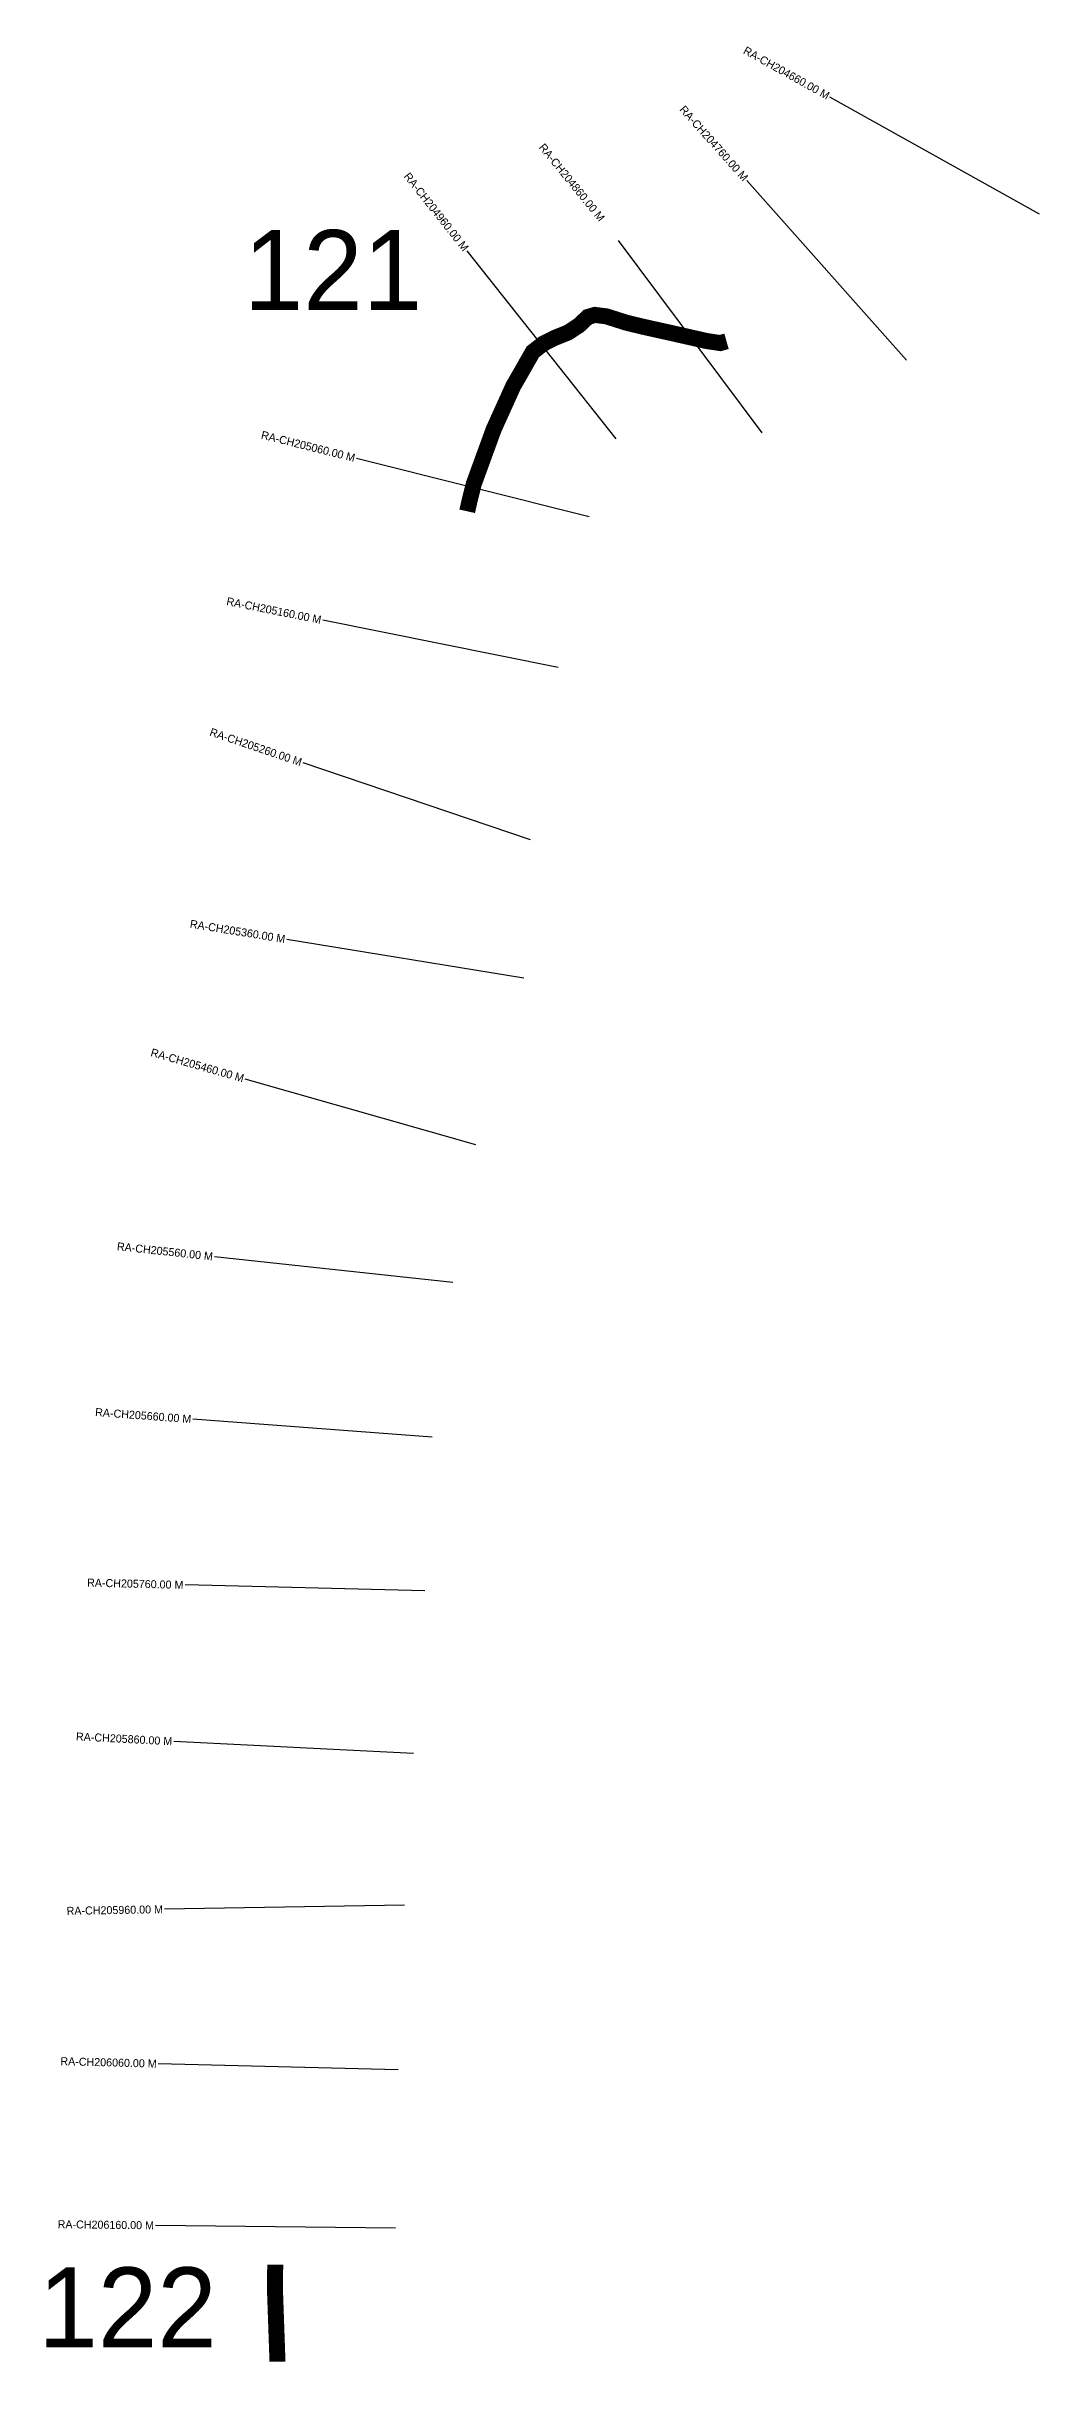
# Model space of a CAD drawing. Header units: metres. Extents: x 274696 to 283265, y 2076942 to 2079859.
# Drawn here: x 274702 to 275322, y 2078408 to 2079859 of the extents above; entities that cross this region are included whole.
import ezdxf
from ezdxf.enums import TextEntityAlignment as Align

# ---------------------------------------------------------------- set-up
doc = ezdxf.new("R2010")
doc.units = ezdxf.units.M
for name, color, linetype in [('ARTIFICIALLY PROTECTED', 4, 'Continuous'), ('CS', 134, 'Continuous'), ('CSMark', 210, 'Continuous')]:
    doc.layers.add(name, color=color, linetype=linetype)

msp = doc.modelspace()

# ---------------------------------------------------------------- linework, layer by layer
at = {"layer": 'ARTIFICIALLY PROTECTED', "const_width": 10, "flags": 128}
for points in [[(275126.8, 2079675), (275122.9, 2079673.9), (275114.3, 2079675.2), (275093.1, 2079680), (275074.2, 2079684.2), (275064.3, 2079686.6), (275051.7, 2079690.6), (275044.5, 2079691.5), (275040.1, 2079690.2), (275034.6, 2079685), (275027.8, 2079680.5), (275019.5, 2079677.2), (275012.2, 2079673.5), (275005.7, 2079668.4), (274997.5, 2079654), (274993.5, 2079647.1), (274981.2, 2079619.9), (274968.8, 2079585.9), (274966.2, 2079575.5), (274964.7, 2079568.8)], [(274844.7, 2078473.3), (274844.5, 2078458.6), (274846, 2078415.7), (274846, 2078412.8)]]:
    msp.add_lwpolyline(points, dxfattribs=at)
at = {"layer": 'CS'}
for p, q in [((275322.5, 2079754.5), (275191.4, 2079827.5)), ((275239.2, 2079663.3), (275139.5, 2079775.4)), ((275057.8, 2079614), (274964.7, 2079731.6)), ((275149, 2079617.8), (275059.2, 2079738)), ((275040.9, 2079565.4), (274895.4, 2079601.8)), ((275021.5, 2079471.2), (274874.4, 2079500.7)), ((275004.2, 2079363.6), (274862.1, 2079411.6)), ((275000, 2079277.2), (274851.9, 2079301.3)), ((274970.1, 2079172.9), (274825.9, 2079214.1)), ((274955.8, 2079087), (274806.7, 2079103.1)), ((274942.7, 2078990.4), (274793.2, 2079001.5)), ((274938.3, 2078894.3), (274788.3, 2078898)), ((274931.1, 2078792.6), (274781.3, 2078800.2)), ((274925.5, 2078698), (274775.5, 2078695.4)), ((274921.6, 2078595), (274771.6, 2078598.9)), ((274919.9, 2078496.1), (274769.9, 2078497.8))]:
    msp.add_line(p, q, dxfattribs=at)

# ---------------------------------------------------------------- texts
at = {"char_height": 50, "attachment_point": 1}
for s, insert in [('121', (274825, 2079744.5)), ('122', (274696.6, 2078471.6))]:
    msp.add_mtext_dynamic_manual_height_columns(s, width=84.374, gutter_width=1, heights=[74.2], dxfattribs=dict(at, insert=insert))
at = {"layer": 'CSMark'}
for s, rotation, p in [('RA-CH204660.00 M', 330.8604, (275190.6, 2079828)), ('RA-CH204760.00 M', 311.6405, (275138.9, 2079776.2)), ('RA-CH204960.00 M', 308.3855, (274964.1, 2079732.3)), ('RA-CH205060.00 M', 345.9378, (274894.5, 2079602.1)), ('RA-CH205160.00 M', 348.6432, (274873.4, 2079500.9)), ('RA-CH205260.00 M', 341.3102, (274861.1, 2079411.9)), ('RA-CH205360.00 M', 350.7384, (274850.9, 2079301.5)), ('RA-CH205460.00 M', 344.0383, (274825, 2079214.4)), ('RA-CH205560.00 M', 353.8643, (274805.7, 2079103.2)), ('RA-CH205660.00 M', 355.7378, (274792.2, 2079001.6)), ('RA-CH205760.00 M', 358.5761, (274787.3, 2078898)), ('RA-CH205860.00 M', 357.0713, (274780.3, 2078800.3)), ('RA-CH205960.00 M', 0.9902, (274774.5, 2078695.4)), ('RA-CH206060.00 M', 358.502, (274770.6, 2078598.9)), ('RA-CH206160.00 M', 359.3254, (274768.9, 2078497.9))]:
    msp.add_text(s, height=5, rotation=rotation, dxfattribs=at).set_placement(p, align=Align.MIDDLE_RIGHT)
msp.add_text('RA-CH204860.00 M', height=5, rotation=309.1843, dxfattribs=at).set_placement((275011.1, 2079797.6), align=Align.MIDDLE_LEFT)

doc.saveas('drawing.dxf')
